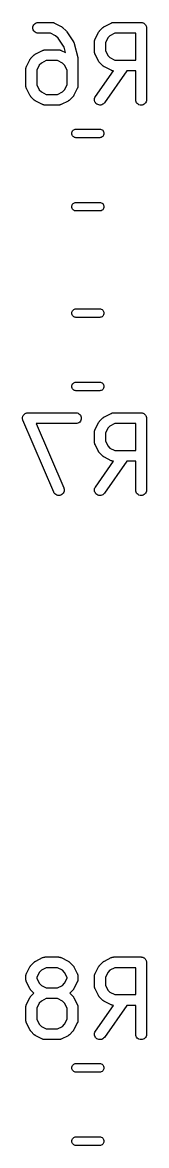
# Model space of a CAD drawing. Extents: x 108.5 to 143.7, y -108.5 to -91.4.
# Drawn here: x 119.09 to 120.81, y -107.07 to -91.45 of the extents above; entities that cross this region are included whole.
import ezdxf

# ---------------------------------------------------------------- set-up
doc = ezdxf.new("R2010")
doc.units = 0
doc.header["$MEASUREMENT"] = 0
doc.layers.add('BLACK', color=7, linetype='CONTINUOUS')

msp = doc.modelspace()

# ---------------------------------------------------------------- linework, layer by layer
at = {"layer": 'BLACK', "linetype": 'CONTINUOUS'}
for p, q in [((119.235, -91.5219), (119.236, -91.5073)), ((119.236, -91.5364), (119.235, -91.5219)), ((119.236, -91.5073), (119.24, -91.4933)), ((119.24, -91.5505), (119.236, -91.5364)), ((119.24, -91.4933), (119.247, -91.4804)), ((119.247, -91.4804), (119.257, -91.4692)), ((119.257, -91.4692), (119.268, -91.4599)), ((119.268, -91.4599), (119.281, -91.453)), ((119.281, -91.453), (119.295, -91.4488)), ((119.295, -91.4488), (119.31, -91.4474)), ((119.31, -91.4474), (119.5, -91.4474)), ((119.5, -91.4474), (119.501, -91.4474)), ((119.501, -91.4474), (119.503, -91.4476)), ((119.503, -91.4476), (119.505, -91.4476)), ((119.505, -91.4476), (119.511, -91.4484)), ((119.511, -91.4484), (119.516, -91.449)), ((119.516, -91.449), (119.518, -91.4497)), ((119.518, -91.4497), (119.52, -91.4501)), ((119.52, -91.4501), (119.525, -91.4519)), ((119.525, -91.4519), (119.53, -91.4534)), ((119.53, -91.4534), (119.531, -91.4545)), ((119.531, -91.4545), (119.534, -91.4553)), ((119.534, -91.4553), (119.629, -91.5029)), ((119.629, -91.5029), (119.63, -91.5034)), ((119.63, -91.5034), (119.633, -91.5057)), ((119.633, -91.5057), (119.637, -91.5077)), ((119.637, -91.5077), (119.639, -91.5097)), ((119.639, -91.5097), (119.642, -91.5114)), ((119.642, -91.5114), (119.645, -91.5143)), ((119.645, -91.5143), (119.648, -91.517)), ((119.648, -91.517), (119.696, -91.5646)), ((120.161, -91.5646), (120.209, -91.517)), ((120.209, -91.517), (120.21, -91.5162)), ((120.21, -91.5162), (120.213, -91.5136)), ((120.213, -91.5136), (120.216, -91.5107)), ((120.216, -91.5107), (120.219, -91.509)), ((120.219, -91.509), (120.221, -91.5071)), ((120.221, -91.5071), (120.225, -91.5052)), ((120.225, -91.5052), (120.228, -91.5029)), ((120.228, -91.5029), (120.324, -91.4553)), ((120.324, -91.4553), (120.325, -91.4548)), ((120.325, -91.4548), (120.327, -91.4541)), ((120.327, -91.4541), (120.329, -91.453)), ((120.329, -91.453), (120.333, -91.4516)), ((120.333, -91.4516), (120.338, -91.4498)), ((120.338, -91.4498), (120.34, -91.4494)), ((120.34, -91.4494), (120.343, -91.4488)), ((120.343, -91.4488), (120.348, -91.4483)), ((120.348, -91.4483), (120.353, -91.4475)), ((120.353, -91.4475), (120.355, -91.4476)), ((120.355, -91.4476), (120.357, -91.4474)), ((120.357, -91.4474), (120.738, -91.4474)), ((120.738, -91.4474), (120.739, -91.4474)), ((120.739, -91.4474), (120.739, -91.4474)), ((120.739, -91.4474), (120.739, -91.4474)), ((120.739, -91.4474), (120.739, -91.4474)), ((120.739, -91.4474), (120.746, -91.4482)), ((120.746, -91.4482), (120.753, -91.4489)), ((120.753, -91.4489), (120.753, -91.449)), ((120.753, -91.449), (120.754, -91.449)), ((120.754, -91.449), (120.76, -91.4511)), ((120.76, -91.4511), (120.767, -91.4532)), ((120.767, -91.4532), (120.767, -91.4534)), ((120.767, -91.4534), (120.768, -91.4534)), ((120.768, -91.4534), (120.774, -91.4569)), ((120.774, -91.4569), (120.78, -91.4602)), ((120.78, -91.4602), (120.78, -91.4604)), ((120.78, -91.4604), (120.78, -91.4605)), ((120.78, -91.4605), (120.786, -91.465)), ((120.786, -91.465), (120.791, -91.4695)), ((120.791, -91.4695), (120.791, -91.4697)), ((120.791, -91.4697), (120.792, -91.4699)), ((120.792, -91.4699), (120.796, -91.4754)), ((120.796, -91.4754), (120.801, -91.4809)), ((120.801, -91.4809), (120.801, -91.4811)), ((120.801, -91.4811), (120.801, -91.4813)), ((120.801, -91.4813), (120.804, -91.4876)), ((120.804, -91.4876), (120.807, -91.4938)), ((120.807, -91.4938), (120.808, -91.4941)), ((120.808, -91.4941), (120.808, -91.4943)), ((120.808, -91.4943), (120.81, -91.5011)), ((120.81, -91.5011), (120.812, -91.5078)), ((120.812, -91.5078), (120.812, -91.5081)), ((120.812, -91.5081), (120.812, -91.5083)), ((120.812, -91.5083), (120.812, -91.5153)), ((120.812, -91.5153), (120.813, -91.5224)), ((120.813, -91.5224), (120.813, -92.5224)), ((119.247, -91.5634), (119.24, -91.5505)), ((119.256, -91.5749), (119.247, -91.5634)), ((119.267, -91.5843), (119.256, -91.5749)), ((119.28, -91.5913), (119.267, -91.5843)), ((119.294, -91.5957), (119.28, -91.5913)), ((119.308, -91.5974), (119.294, -91.5957)), ((119.31, -91.5974), (119.308, -91.5974)), ((119.482, -91.5974), (119.31, -91.5974)), ((119.551, -91.6316), (119.482, -91.5974)), ((119.585, -91.6654), (119.551, -91.6316)), ((119.668, -91.7913), (119.585, -91.6654)), ((119.696, -91.5646), (119.696, -91.5647)), ((119.696, -91.5647), (119.696, -91.5647)), ((119.696, -91.5647), (119.696, -91.5647)), ((119.696, -91.5647), (119.697, -91.5653)), ((119.697, -91.5653), (119.701, -91.5707)), ((119.701, -91.5707), (119.705, -91.576)), ((119.705, -91.576), (119.8, -91.7189)), ((120.092, -91.7074), (120.093, -91.7024)), ((120.093, -91.6973), (120.094, -91.6952)), ((120.093, -91.7024), (120.093, -91.6973)), ((120.094, -91.693), (120.096, -91.6882)), ((120.094, -91.6952), (120.094, -91.693)), ((120.096, -91.6882), (120.098, -91.6833)), ((120.098, -91.6833), (120.099, -91.6814)), ((120.099, -91.6814), (120.1, -91.6793)), ((120.1, -91.6793), (120.147, -91.5841)), ((120.147, -91.5841), (120.148, -91.5831)), ((120.148, -91.5831), (120.15, -91.5796)), ((120.15, -91.5796), (120.152, -91.5759)), ((120.152, -91.5759), (120.154, -91.5735)), ((120.154, -91.5735), (120.156, -91.5709)), ((120.156, -91.5709), (120.159, -91.5678)), ((120.159, -91.5678), (120.161, -91.5646)), ((120.276, -91.662), (120.242, -91.7306)), ((120.306, -91.6316), (120.276, -91.662)), ((120.375, -91.5974), (120.306, -91.6316)), ((120.663, -91.5974), (120.375, -91.5974)), ((120.663, -91.9712), (120.663, -91.5974)), ((119.276, -91.8839), (119.371, -91.8363)), ((119.371, -91.8363), (119.372, -91.8358)), ((119.372, -91.8358), (119.374, -91.835)), ((119.374, -91.835), (119.376, -91.834)), ((119.376, -91.834), (119.381, -91.8325)), ((119.381, -91.8325), (119.386, -91.8307)), ((119.386, -91.8307), (119.388, -91.8304)), ((119.388, -91.8304), (119.39, -91.8298)), ((119.39, -91.8298), (119.395, -91.8293)), ((119.395, -91.8293), (119.4, -91.8285)), ((119.4, -91.8285), (119.403, -91.8285)), ((119.403, -91.8285), (119.405, -91.8283)), ((119.405, -91.8283), (119.595, -91.8283)), ((119.595, -91.8283), (119.596, -91.8283)), ((119.596, -91.8283), (119.598, -91.8286)), ((119.598, -91.8286), (119.601, -91.8285)), ((119.601, -91.8285), (119.606, -91.8294)), ((119.606, -91.8294), (119.611, -91.83)), ((119.611, -91.83), (119.613, -91.8306)), ((119.613, -91.8306), (119.615, -91.831)), ((119.615, -91.831), (119.62, -91.8328)), ((119.62, -91.8328), (119.625, -91.8344)), ((119.625, -91.8344), (119.627, -91.8355)), ((119.627, -91.8355), (119.629, -91.8363)), ((119.629, -91.8363), (119.687, -91.8654)), ((119.687, -91.8654), (119.668, -91.7913)), ((119.8, -91.7189), (119.801, -91.7197)), ((119.801, -91.7197), (119.803, -91.7242)), ((119.803, -91.7242), (119.806, -91.7285)), ((119.806, -91.7285), (119.807, -91.7307)), ((119.807, -91.7307), (119.808, -91.7328)), ((119.808, -91.7328), (119.809, -91.7376)), ((119.809, -91.7376), (119.811, -91.7423)), ((119.811, -91.7423), (119.858, -91.9328)), ((120.092, -91.7096), (120.092, -91.7074)), ((120.092, -91.7118), (120.092, -91.7096)), ((120.092, -91.7129), (120.092, -91.7118)), ((120.092, -91.8557), (120.092, -91.7129)), ((120.092, -91.8579), (120.092, -91.8557)), ((120.092, -91.8601), (120.092, -91.8579)), ((120.093, -91.8652), (120.092, -91.8601)), ((120.242, -91.7306), (120.242, -91.838)), ((120.242, -91.838), (120.276, -91.9065)), ((119.147, -92.0603), (119.195, -91.965)), ((119.195, -91.9641), (119.198, -91.9606)), ((119.195, -91.965), (119.195, -91.9641)), ((119.198, -91.9606), (119.2, -91.9568)), ((119.2, -91.9568), (119.202, -91.9544)), ((119.202, -91.9544), (119.203, -91.9518)), ((119.203, -91.9518), (119.206, -91.9488)), ((119.206, -91.9488), (119.209, -91.9455)), ((119.209, -91.9455), (119.256, -91.8979)), ((119.256, -91.8979), (119.257, -91.8972)), ((119.257, -91.8972), (119.261, -91.8946)), ((119.261, -91.8946), (119.264, -91.8917)), ((119.264, -91.8917), (119.266, -91.89)), ((119.266, -91.89), (119.269, -91.8881)), ((119.269, -91.8881), (119.272, -91.8861)), ((119.272, -91.8861), (119.276, -91.8839)), ((119.354, -92.0126), (119.324, -92.043)), ((119.422, -91.9783), (119.354, -92.0126)), ((119.578, -91.9783), (119.422, -91.9783)), ((119.646, -92.0126), (119.578, -91.9783)), ((119.676, -92.043), (119.646, -92.0126)), ((119.858, -91.9328), (119.859, -91.9338)), ((119.859, -91.9338), (119.859, -91.9351)), ((119.859, -91.9351), (119.859, -91.9364)), ((119.859, -91.9364), (119.86, -91.9424)), ((119.86, -91.9424), (119.861, -91.9483)), ((119.861, -91.9483), (119.861, -91.9496)), ((119.861, -91.9496), (119.861, -91.951)), ((119.861, -91.951), (119.861, -92.3319)), ((120.093, -91.8703), (120.093, -91.8652)), ((120.094, -91.8724), (120.093, -91.8703)), ((120.094, -91.8746), (120.094, -91.8724)), ((120.096, -91.8794), (120.094, -91.8746)), ((120.097, -91.8843), (120.096, -91.8794)), ((120.098, -91.8862), (120.097, -91.8843)), ((120.099, -91.8883), (120.098, -91.8862)), ((120.1, -91.8893), (120.099, -91.8883)), ((120.147, -91.9845), (120.1, -91.8893)), ((120.149, -91.9881), (120.147, -91.9845)), ((120.151, -91.9918), (120.149, -91.9881)), ((120.153, -91.9942), (120.151, -91.9918)), ((120.155, -91.9969), (120.153, -91.9942)), ((120.158, -91.9999), (120.155, -91.9969)), ((120.161, -92.0032), (120.158, -91.9999)), ((120.161, -92.004), (120.161, -92.0032)), ((120.209, -92.0516), (120.161, -92.004)), ((120.276, -91.9065), (120.306, -91.9369)), ((120.306, -91.9369), (120.375, -91.9712)), ((120.375, -91.9712), (120.663, -91.9712)), ((119.139, -92.0884), (119.14, -92.0833)), ((119.14, -92.0906), (119.139, -92.0884)), ((119.139, -92.0928), (119.14, -92.0906)), ((119.139, -92.0938), (119.139, -92.0928)), ((119.139, -92.3319), (119.139, -92.0938)), ((119.14, -92.0833), (119.141, -92.0782)), ((119.141, -92.0782), (119.142, -92.0761)), ((119.142, -92.0739), (119.144, -92.0691)), ((119.142, -92.0761), (119.142, -92.0739)), ((119.144, -92.0691), (119.145, -92.0643)), ((119.145, -92.0643), (119.146, -92.0623)), ((119.146, -92.0623), (119.147, -92.0603)), ((119.324, -92.043), (119.289, -92.1115)), ((119.289, -92.1115), (119.289, -92.3142)), ((119.711, -92.1115), (119.676, -92.043)), ((119.711, -92.3142), (119.711, -92.1115)), ((120.105, -92.4794), (120.356, -92.1212)), ((120.212, -92.0543), (120.209, -92.0516)), ((120.215, -92.0572), (120.212, -92.0543)), ((120.218, -92.0589), (120.215, -92.0572)), ((120.22, -92.0609), (120.218, -92.0589)), ((120.224, -92.0629), (120.22, -92.0609)), ((120.227, -92.0652), (120.224, -92.0629)), ((120.228, -92.0657), (120.227, -92.0652)), ((120.324, -92.1133), (120.228, -92.0657)), ((120.539, -92.1212), (120.228, -92.5654)), ((120.326, -92.1141), (120.324, -92.1133)), ((120.328, -92.1151), (120.326, -92.1141)), ((120.332, -92.1167), (120.328, -92.1151)), ((120.337, -92.1185), (120.332, -92.1167)), ((120.339, -92.1189), (120.337, -92.1185)), ((120.342, -92.1196), (120.339, -92.1189)), ((120.347, -92.1201), (120.342, -92.1196)), ((120.352, -92.121), (120.347, -92.1201)), ((120.354, -92.1209), (120.352, -92.121)), ((120.356, -92.1212), (120.354, -92.1209)), ((120.663, -92.1212), (120.539, -92.1212)), ((120.663, -92.5224), (120.663, -92.1212)), ((119.289, -92.3142), (119.324, -92.3827)), ((119.676, -92.3827), (119.711, -92.3142)), ((119.139, -92.3341), (119.139, -92.3319)), ((119.139, -92.3363), (119.139, -92.3341)), ((119.14, -92.3414), (119.139, -92.3363)), ((119.141, -92.3465), (119.14, -92.3414)), ((119.141, -92.3486), (119.141, -92.3465)), ((119.142, -92.3508), (119.141, -92.3486)), ((119.143, -92.3556), (119.142, -92.3508)), ((119.145, -92.3605), (119.143, -92.3556)), ((119.146, -92.3624), (119.145, -92.3605)), ((119.147, -92.3645), (119.146, -92.3624)), ((119.147, -92.3654), (119.147, -92.3645)), ((119.195, -92.4607), (119.147, -92.3654)), ((119.197, -92.4643), (119.195, -92.4607)), ((119.199, -92.468), (119.197, -92.4643)), ((119.201, -92.4704), (119.199, -92.468)), ((119.203, -92.4731), (119.201, -92.4704)), ((119.206, -92.4761), (119.203, -92.4731)), ((119.208, -92.4794), (119.206, -92.4761)), ((119.209, -92.4802), (119.208, -92.4794)), ((119.256, -92.5278), (119.209, -92.4802)), ((119.324, -92.3827), (119.354, -92.4131)), ((119.354, -92.4131), (119.422, -92.4474)), ((119.422, -92.4474), (119.578, -92.4474)), ((119.578, -92.4474), (119.646, -92.4131)), ((119.646, -92.4131), (119.676, -92.3827)), ((119.791, -92.4802), (119.744, -92.5278)), ((119.794, -92.4769), (119.791, -92.4802)), ((119.797, -92.4739), (119.794, -92.4769)), ((119.798, -92.4713), (119.797, -92.4739)), ((119.8, -92.4689), (119.798, -92.4713)), ((119.802, -92.4652), (119.8, -92.4689)), ((119.805, -92.4616), (119.802, -92.4652)), ((119.853, -92.3654), (119.805, -92.4607)), ((119.805, -92.4607), (119.805, -92.4616)), ((119.854, -92.3634), (119.853, -92.3654)), ((119.855, -92.3614), (119.854, -92.3634)), ((119.856, -92.3566), (119.855, -92.3614)), ((119.858, -92.3518), (119.856, -92.3566)), ((119.859, -92.3475), (119.858, -92.3496)), ((119.858, -92.3496), (119.858, -92.3518)), ((119.86, -92.3424), (119.859, -92.3475)), ((119.861, -92.333), (119.86, -92.3351)), ((119.86, -92.3351), (119.861, -92.3374)), ((119.861, -92.3374), (119.86, -92.3424)), ((119.861, -92.3319), (119.861, -92.333)), ((120.098, -92.4921), (120.105, -92.4794)), ((119.26, -92.5305), (119.256, -92.5278)), ((119.263, -92.5334), (119.26, -92.5305)), ((119.265, -92.5351), (119.263, -92.5334)), ((119.268, -92.5371), (119.265, -92.5351)), ((119.272, -92.5391), (119.268, -92.5371)), ((119.275, -92.5414), (119.272, -92.5391)), ((119.276, -92.5418), (119.275, -92.5414)), ((119.371, -92.5895), (119.276, -92.5418)), ((119.373, -92.5903), (119.371, -92.5895)), ((119.375, -92.5913), (119.373, -92.5903)), ((119.38, -92.5929), (119.375, -92.5913)), ((119.385, -92.5947), (119.38, -92.5929)), ((119.387, -92.5951), (119.385, -92.5947)), ((119.389, -92.5957), (119.387, -92.5951)), ((119.394, -92.5963), (119.389, -92.5957)), ((119.399, -92.5972), (119.394, -92.5963)), ((119.402, -92.5971), (119.399, -92.5972)), ((119.404, -92.5974), (119.402, -92.5971)), ((119.405, -92.5974), (119.404, -92.5974)), ((119.595, -92.5974), (119.405, -92.5974)), ((119.597, -92.5972), (119.595, -92.5974)), ((119.6, -92.5973), (119.597, -92.5972)), ((119.605, -92.5965), (119.6, -92.5973)), ((119.61, -92.596), (119.605, -92.5965)), ((119.612, -92.5953), (119.61, -92.596)), ((119.614, -92.595), (119.612, -92.5953)), ((119.619, -92.5932), (119.614, -92.595)), ((119.624, -92.5917), (119.619, -92.5932)), ((119.626, -92.5907), (119.624, -92.5917)), ((119.628, -92.5899), (119.626, -92.5907)), ((119.629, -92.5895), (119.628, -92.5899)), ((119.724, -92.5418), (119.629, -92.5895)), ((119.728, -92.5396), (119.724, -92.5418)), ((119.731, -92.5377), (119.728, -92.5396)), ((119.734, -92.5357), (119.731, -92.5377)), ((119.736, -92.5341), (119.734, -92.5357)), ((119.739, -92.5312), (119.736, -92.5341)), ((119.743, -92.5285), (119.739, -92.5312)), ((119.744, -92.5278), (119.743, -92.5285)), ((120.092, -92.5206), (120.093, -92.506)), ((120.093, -92.5352), (120.092, -92.5206)), ((120.093, -92.506), (120.098, -92.4921)), ((120.097, -92.5493), (120.093, -92.5352)), ((120.103, -92.5624), (120.097, -92.5493)), ((120.112, -92.5739), (120.103, -92.5624)), ((120.123, -92.5835), (120.112, -92.5739)), ((120.136, -92.5908), (120.123, -92.5835)), ((120.15, -92.5955), (120.136, -92.5908)), ((120.164, -92.5973), (120.15, -92.5955)), ((120.179, -92.5964), (120.164, -92.5973)), ((120.193, -92.5926), (120.179, -92.5964)), ((120.206, -92.5861), (120.193, -92.5926)), ((120.218, -92.5772), (120.206, -92.5861)), ((120.228, -92.5662), (120.218, -92.5772)), ((120.228, -92.5654), (120.228, -92.5662)), ((120.665, -92.5369), (120.663, -92.5224)), ((120.669, -92.551), (120.665, -92.5369)), ((120.676, -92.5639), (120.669, -92.551)), ((120.685, -92.5752), (120.676, -92.5639)), ((120.696, -92.5846), (120.685, -92.5752)), ((120.709, -92.5915), (120.696, -92.5846)), ((120.723, -92.5958), (120.709, -92.5915)), ((120.738, -92.5974), (120.723, -92.5958)), ((120.752, -92.5961), (120.738, -92.5974)), ((120.766, -92.5919), (120.752, -92.5961)), ((120.779, -92.5851), (120.766, -92.5919)), ((120.791, -92.576), (120.779, -92.5851)), ((120.8, -92.5648), (120.791, -92.576)), ((120.807, -92.5519), (120.8, -92.5648)), ((120.811, -92.538), (120.807, -92.5519)), ((120.813, -92.5234), (120.811, -92.538)), ((120.813, -92.5224), (120.813, -92.5234)), ((119.787, -92.9565), (119.795, -92.9474)), ((119.795, -92.9474), (119.804, -92.9399)), ((119.804, -92.9399), (119.814, -92.9343)), ((119.814, -92.9343), (119.825, -92.9309)), ((119.825, -92.9309), (119.834, -92.93)), ((119.834, -92.93), (120.166, -92.93)), ((120.166, -92.93), (120.175, -92.9309)), ((120.175, -92.9309), (120.186, -92.9343)), ((120.186, -92.9343), (120.196, -92.9399)), ((120.196, -92.9399), (120.205, -92.9474)), ((120.205, -92.9474), (120.213, -92.9565)), ((119.777, -92.99), (119.778, -92.9782)), ((119.778, -93.0018), (119.777, -92.99)), ((119.778, -92.9782), (119.782, -92.9669)), ((119.782, -93.0131), (119.778, -93.0018)), ((119.782, -92.9669), (119.787, -92.9565)), ((119.787, -93.0235), (119.782, -93.0131)), ((119.795, -93.0326), (119.787, -93.0235)), ((119.804, -93.0401), (119.795, -93.0326)), ((119.814, -93.0457), (119.804, -93.0401)), ((119.825, -93.0491), (119.814, -93.0457)), ((119.834, -93.05), (119.825, -93.0491)), ((120.166, -93.05), (119.834, -93.05)), ((120.175, -93.0491), (120.166, -93.05)), ((120.186, -93.0457), (120.175, -93.0491)), ((120.196, -93.0401), (120.186, -93.0457)), ((120.205, -93.0326), (120.196, -93.0401)), ((120.213, -93.0235), (120.205, -93.0326)), ((120.213, -92.9565), (120.218, -92.9669)), ((120.218, -93.0131), (120.213, -93.0235)), ((120.218, -92.9669), (120.222, -92.9782)), ((120.222, -93.0018), (120.218, -93.0131)), ((120.222, -92.9782), (120.223, -92.99)), ((120.223, -92.99), (120.222, -93.0018)), ((119.777, -94.01), (119.778, -93.9982)), ((119.778, -94.0218), (119.777, -94.01)), ((119.778, -93.9982), (119.782, -93.9869)), ((119.782, -94.0331), (119.778, -94.0218)), ((119.782, -93.9869), (119.787, -93.9765)), ((119.787, -94.0435), (119.782, -94.0331)), ((119.787, -93.9765), (119.795, -93.9674)), ((119.795, -94.0526), (119.787, -94.0435)), ((119.795, -93.9674), (119.804, -93.9599)), ((119.804, -93.9599), (119.814, -93.9543)), ((119.814, -93.9543), (119.825, -93.9509)), ((119.825, -93.9509), (119.834, -93.95)), ((119.834, -93.95), (120.166, -93.95)), ((120.166, -93.95), (120.175, -93.9509)), ((120.175, -93.9509), (120.186, -93.9543)), ((120.186, -93.9543), (120.196, -93.9599)), ((120.196, -93.9599), (120.205, -93.9674)), ((120.205, -93.9674), (120.213, -93.9765)), ((120.213, -94.0435), (120.205, -94.0526)), ((120.213, -93.9765), (120.218, -93.9869)), ((120.218, -94.0331), (120.213, -94.0435)), ((120.218, -93.9869), (120.222, -93.9982)), ((120.222, -94.0218), (120.218, -94.0331)), ((120.222, -93.9982), (120.223, -94.01)), ((120.223, -94.01), (120.222, -94.0218)), ((119.804, -94.0601), (119.795, -94.0526)), ((119.814, -94.0657), (119.804, -94.0601)), ((119.825, -94.0691), (119.814, -94.0657)), ((119.834, -94.07), (119.825, -94.0691)), ((120.166, -94.07), (119.834, -94.07)), ((120.175, -94.0691), (120.166, -94.07)), ((120.186, -94.0657), (120.175, -94.0691)), ((120.196, -94.0601), (120.186, -94.0657)), ((120.205, -94.0526), (120.196, -94.0601)), ((119.787, -95.4565), (119.795, -95.4474)), ((119.795, -95.4474), (119.804, -95.4399)), ((119.804, -95.4399), (119.814, -95.4343)), ((119.814, -95.4343), (119.825, -95.4309)), ((119.825, -95.4309), (119.834, -95.43)), ((119.834, -95.43), (120.166, -95.43)), ((120.166, -95.43), (120.175, -95.4309)), ((120.175, -95.4309), (120.186, -95.4343)), ((120.186, -95.4343), (120.196, -95.4399)), ((120.196, -95.4399), (120.205, -95.4474)), ((120.205, -95.4474), (120.213, -95.4565)), ((119.777, -95.49), (119.778, -95.4782)), ((119.778, -95.5018), (119.777, -95.49)), ((119.778, -95.4782), (119.782, -95.4669)), ((119.782, -95.5131), (119.778, -95.5018)), ((119.782, -95.4669), (119.787, -95.4565)), ((119.787, -95.5235), (119.782, -95.5131)), ((119.795, -95.5326), (119.787, -95.5235)), ((119.804, -95.5401), (119.795, -95.5326)), ((119.814, -95.5457), (119.804, -95.5401)), ((119.825, -95.5491), (119.814, -95.5457)), ((119.834, -95.55), (119.825, -95.5491)), ((120.166, -95.55), (119.834, -95.55)), ((120.175, -95.5491), (120.166, -95.55)), ((120.186, -95.5457), (120.175, -95.5491)), ((120.196, -95.5401), (120.186, -95.5457)), ((120.205, -95.5326), (120.196, -95.5401)), ((120.213, -95.5235), (120.205, -95.5326)), ((120.213, -95.4565), (120.218, -95.4669)), ((120.218, -95.5131), (120.213, -95.5235)), ((120.218, -95.4669), (120.222, -95.4782)), ((120.222, -95.5018), (120.218, -95.5131)), ((120.222, -95.4782), (120.223, -95.49)), ((120.223, -95.49), (120.222, -95.5018)), ((119.777, -96.51), (119.778, -96.4982)), ((119.778, -96.5218), (119.777, -96.51)), ((119.778, -96.4982), (119.782, -96.4869)), ((119.782, -96.5331), (119.778, -96.5218)), ((119.782, -96.4869), (119.787, -96.4765)), ((119.787, -96.5435), (119.782, -96.5331)), ((119.787, -96.4765), (119.795, -96.4674)), ((119.795, -96.5526), (119.787, -96.5435)), ((119.795, -96.4674), (119.804, -96.4599)), ((119.804, -96.4599), (119.814, -96.4543)), ((119.814, -96.4543), (119.825, -96.4509)), ((119.825, -96.4509), (119.834, -96.45)), ((119.834, -96.45), (120.166, -96.45)), ((120.166, -96.45), (120.175, -96.4509)), ((120.175, -96.4509), (120.186, -96.4543)), ((120.186, -96.4543), (120.196, -96.4599)), ((120.196, -96.4599), (120.205, -96.4674)), ((120.205, -96.4674), (120.213, -96.4765)), ((120.213, -96.5435), (120.205, -96.5526)), ((120.213, -96.4765), (120.218, -96.4869)), ((120.218, -96.5331), (120.213, -96.5435)), ((120.218, -96.4869), (120.222, -96.4982)), ((120.222, -96.5218), (120.218, -96.5331)), ((120.222, -96.4982), (120.223, -96.51)), ((120.223, -96.51), (120.222, -96.5218)), ((119.804, -96.5601), (119.795, -96.5526)), ((119.814, -96.5657), (119.804, -96.5601)), ((119.825, -96.5691), (119.814, -96.5657)), ((119.834, -96.57), (119.825, -96.5691)), ((120.166, -96.57), (119.834, -96.57)), ((120.175, -96.5691), (120.166, -96.57)), ((120.186, -96.5657), (120.175, -96.5691)), ((120.196, -96.5601), (120.186, -96.5657)), ((120.205, -96.5526), (120.196, -96.5601)), ((119.092, -96.9449), (119.093, -96.9378)), ((119.092, -96.9519), (119.092, -96.9449)), ((119.092, -96.9521), (119.092, -96.9519)), ((119.092, -96.9524), (119.092, -96.9521)), ((119.092, -96.9594), (119.092, -96.9524)), ((119.093, -96.9664), (119.092, -96.9594)), ((119.093, -96.9373), (119.095, -96.9306)), ((119.093, -96.9376), (119.093, -96.9373)), ((119.093, -96.9378), (119.093, -96.9376)), ((119.093, -96.9667), (119.093, -96.9664)), ((119.093, -96.9669), (119.093, -96.9667)), ((119.095, -96.9737), (119.093, -96.9669)), ((119.095, -96.9306), (119.097, -96.9238)), ((119.097, -96.9805), (119.095, -96.9737)), ((119.097, -96.9236), (119.098, -96.9233)), ((119.097, -96.9238), (119.097, -96.9236)), ((119.097, -96.9807), (119.097, -96.9805)), ((119.097, -96.981), (119.097, -96.9807)), ((119.098, -96.9819), (119.097, -96.981)), ((119.098, -96.9233), (119.101, -96.917)), ((119.526, -97.9819), (119.098, -96.9819)), ((119.101, -96.917), (119.104, -96.9109)), ((119.104, -96.9104), (119.109, -96.905)), ((119.104, -96.9107), (119.104, -96.9104)), ((119.104, -96.9109), (119.104, -96.9107)), ((119.109, -96.905), (119.113, -96.8995)), ((119.113, -96.8995), (119.114, -96.8994)), ((119.114, -96.8992), (119.119, -96.8947)), ((119.114, -96.8994), (119.114, -96.8992)), ((119.119, -96.8947), (119.125, -96.8902)), ((119.125, -96.8899), (119.131, -96.8866)), ((119.125, -96.8901), (119.125, -96.8899)), ((119.125, -96.8902), (119.125, -96.8901)), ((119.131, -96.8866), (119.138, -96.8832)), ((119.138, -96.883), (119.145, -96.881)), ((119.138, -96.8832), (119.138, -96.883)), ((119.138, -96.8832), (119.138, -96.8832)), ((119.145, -96.881), (119.152, -96.8789)), ((119.152, -96.8788), (119.159, -96.8781)), ((119.152, -96.8789), (119.152, -96.8788)), ((119.152, -96.8789), (119.152, -96.8789)), ((119.159, -96.8781), (119.166, -96.8774)), ((119.166, -96.8774), (119.166, -96.8774)), ((119.166, -96.8774), (119.167, -96.8774)), ((119.167, -96.8774), (119.833, -96.8774)), ((119.833, -96.8774), (119.834, -96.8774)), ((119.834, -96.8774), (119.849, -96.879)), ((119.849, -96.879), (119.863, -96.8834)), ((119.875, -97.0148), (119.862, -97.0217)), ((119.863, -96.8834), (119.876, -96.8905)), ((119.886, -97.0056), (119.875, -97.0148)), ((119.876, -96.8905), (119.887, -96.8999)), ((119.896, -96.9943), (119.886, -97.0056)), ((119.887, -96.8999), (119.896, -96.9113)), ((119.896, -96.9113), (119.903, -96.9243)), ((119.902, -96.9814), (119.896, -96.9943)), ((119.907, -96.9675), (119.902, -96.9814)), ((119.903, -96.9243), (119.907, -96.9383)), ((119.907, -96.9383), (119.908, -96.9529)), ((119.908, -96.9529), (119.907, -96.9675)), ((120.1, -97.1093), (120.147, -97.0141)), ((120.147, -97.0141), (120.148, -97.0131)), ((120.148, -97.0131), (120.15, -97.0096)), ((120.15, -97.0096), (120.152, -97.0059)), ((120.152, -97.0059), (120.154, -97.0035)), ((120.154, -97.0035), (120.156, -97.0009)), ((120.156, -97.0009), (120.159, -96.9978)), ((120.159, -96.9978), (120.161, -96.9946)), ((120.161, -96.9946), (120.209, -96.947)), ((120.209, -96.947), (120.21, -96.9462)), ((120.21, -96.9462), (120.213, -96.9436)), ((120.213, -96.9436), (120.216, -96.9407)), ((120.216, -96.9407), (120.219, -96.939)), ((120.219, -96.939), (120.221, -96.9371)), ((120.221, -96.9371), (120.225, -96.9352)), ((120.225, -96.9352), (120.228, -96.9329)), ((120.228, -96.9329), (120.324, -96.8853)), ((120.324, -96.8853), (120.325, -96.8848)), ((120.325, -96.8848), (120.327, -96.8841)), ((120.327, -96.8841), (120.329, -96.883)), ((120.329, -96.883), (120.333, -96.8816)), ((120.333, -96.8816), (120.338, -96.8798)), ((120.338, -96.8798), (120.34, -96.8794)), ((120.34, -96.8794), (120.343, -96.8788)), ((120.343, -96.8788), (120.348, -96.8783)), ((120.348, -96.8783), (120.353, -96.8775)), ((120.353, -96.8775), (120.355, -96.8776)), ((120.355, -96.8776), (120.357, -96.8774)), ((120.357, -96.8774), (120.738, -96.8774)), ((120.738, -96.8774), (120.739, -96.8774)), ((120.739, -96.8774), (120.739, -96.8774)), ((120.739, -96.8774), (120.739, -96.8774)), ((120.739, -96.8774), (120.739, -96.8774)), ((120.739, -96.8774), (120.746, -96.8782)), ((120.746, -96.8782), (120.753, -96.8789)), ((120.753, -96.8789), (120.753, -96.879)), ((120.753, -96.879), (120.754, -96.879)), ((120.754, -96.879), (120.76, -96.8811)), ((120.76, -96.8811), (120.767, -96.8832)), ((120.767, -96.8832), (120.767, -96.8834)), ((120.767, -96.8834), (120.768, -96.8834)), ((120.768, -96.8834), (120.774, -96.8869)), ((120.774, -96.8869), (120.78, -96.8902)), ((120.78, -96.8902), (120.78, -96.8904)), ((120.78, -96.8904), (120.78, -96.8905)), ((120.78, -96.8905), (120.786, -96.895)), ((120.786, -96.895), (120.791, -96.8995)), ((120.791, -96.8995), (120.791, -96.8997)), ((120.791, -96.8997), (120.792, -96.8999)), ((120.792, -96.8999), (120.796, -96.9054)), ((120.796, -96.9054), (120.801, -96.9109)), ((120.801, -96.9109), (120.801, -96.9111)), ((120.801, -96.9111), (120.801, -96.9113)), ((120.801, -96.9113), (120.804, -96.9176)), ((120.804, -96.9176), (120.807, -96.9238)), ((120.807, -96.9238), (120.808, -96.9241)), ((120.808, -96.9241), (120.808, -96.9243)), ((120.808, -96.9243), (120.81, -96.9311)), ((120.81, -96.9311), (120.812, -96.9378)), ((120.812, -96.9378), (120.812, -96.9381)), ((120.812, -96.9381), (120.812, -96.9383)), ((120.812, -96.9383), (120.812, -96.9453)), ((120.812, -96.9453), (120.813, -96.9524)), ((120.813, -96.9524), (120.813, -97.9524)), ((119.833, -97.0274), (119.28, -97.0274)), ((119.28, -97.0274), (119.664, -97.9228)), ((119.848, -97.026), (119.833, -97.0274)), ((119.862, -97.0217), (119.848, -97.026)), ((120.092, -97.1374), (120.093, -97.1324)), ((120.092, -97.1396), (120.092, -97.1374)), ((120.092, -97.1418), (120.092, -97.1396)), ((120.092, -97.1429), (120.092, -97.1418)), ((120.092, -97.2857), (120.092, -97.1429)), ((120.093, -97.1273), (120.094, -97.1252)), ((120.093, -97.1324), (120.093, -97.1273)), ((120.094, -97.123), (120.096, -97.1182)), ((120.094, -97.1252), (120.094, -97.123)), ((120.096, -97.1182), (120.098, -97.1133)), ((120.098, -97.1133), (120.099, -97.1114)), ((120.099, -97.1114), (120.1, -97.1093)), ((120.276, -97.092), (120.242, -97.1606)), ((120.242, -97.1606), (120.242, -97.268)), ((120.306, -97.0616), (120.276, -97.092)), ((120.375, -97.0274), (120.306, -97.0616)), ((120.663, -97.0274), (120.375, -97.0274)), ((120.663, -97.4012), (120.663, -97.0274)), ((120.092, -97.2879), (120.092, -97.2857)), ((120.092, -97.2901), (120.092, -97.2879)), ((120.093, -97.2952), (120.092, -97.2901)), ((120.093, -97.3003), (120.093, -97.2952)), ((120.094, -97.3024), (120.093, -97.3003)), ((120.094, -97.3046), (120.094, -97.3024)), ((120.096, -97.3094), (120.094, -97.3046)), ((120.097, -97.3143), (120.096, -97.3094)), ((120.098, -97.3162), (120.097, -97.3143)), ((120.099, -97.3183), (120.098, -97.3162)), ((120.1, -97.3193), (120.099, -97.3183)), ((120.147, -97.4145), (120.1, -97.3193)), ((120.242, -97.268), (120.276, -97.3365)), ((120.149, -97.4181), (120.147, -97.4145)), ((120.151, -97.4218), (120.149, -97.4181)), ((120.153, -97.4242), (120.151, -97.4218)), ((120.155, -97.4269), (120.153, -97.4242)), ((120.158, -97.4299), (120.155, -97.4269)), ((120.161, -97.4332), (120.158, -97.4299)), ((120.161, -97.434), (120.161, -97.4332)), ((120.209, -97.4816), (120.161, -97.434)), ((120.212, -97.4843), (120.209, -97.4816)), ((120.215, -97.4872), (120.212, -97.4843)), ((120.276, -97.3365), (120.306, -97.3669)), ((120.306, -97.3669), (120.375, -97.4012)), ((120.375, -97.4012), (120.663, -97.4012)), ((120.105, -97.9094), (120.356, -97.5512)), ((120.218, -97.4889), (120.215, -97.4872)), ((120.22, -97.4909), (120.218, -97.4889)), ((120.224, -97.4929), (120.22, -97.4909)), ((120.227, -97.4952), (120.224, -97.4929)), ((120.228, -97.4957), (120.227, -97.4952)), ((120.324, -97.5433), (120.228, -97.4957)), ((120.539, -97.5512), (120.228, -97.9954)), ((120.326, -97.5441), (120.324, -97.5433)), ((120.328, -97.5451), (120.326, -97.5441)), ((120.332, -97.5467), (120.328, -97.5451)), ((120.337, -97.5485), (120.332, -97.5467)), ((120.339, -97.5489), (120.337, -97.5485)), ((120.342, -97.5496), (120.339, -97.5489)), ((120.347, -97.5501), (120.342, -97.5496)), ((120.352, -97.551), (120.347, -97.5501)), ((120.354, -97.5509), (120.352, -97.551)), ((120.356, -97.5512), (120.354, -97.5509)), ((120.663, -97.5512), (120.539, -97.5512)), ((120.663, -97.9524), (120.663, -97.5512)), ((119.664, -97.9228), (119.665, -97.9238)), ((119.665, -97.9238), (119.669, -97.9378)), ((119.669, -97.9378), (119.67, -97.9524)), ((119.67, -97.9524), (119.669, -97.9669)), ((120.092, -97.9506), (120.093, -97.936)), ((120.093, -97.9652), (120.092, -97.9506)), ((120.093, -97.936), (120.098, -97.9221)), ((120.098, -97.9221), (120.105, -97.9094)), ((120.665, -97.9669), (120.663, -97.9524)), ((120.813, -97.9534), (120.811, -97.968)), ((120.813, -97.9524), (120.813, -97.9534)), ((119.533, -97.9948), (119.526, -97.9819)), ((119.543, -98.006), (119.533, -97.9948)), ((119.554, -98.0151), (119.543, -98.006)), ((119.567, -98.0219), (119.554, -98.0151)), ((119.581, -98.0261), (119.567, -98.0219)), ((119.596, -98.0274), (119.581, -98.0261)), ((119.61, -98.0258), (119.596, -98.0274)), ((119.624, -98.0215), (119.61, -98.0258)), ((119.637, -98.0146), (119.624, -98.0215)), ((119.648, -98.0052), (119.637, -98.0146)), ((119.658, -97.9939), (119.648, -98.0052)), ((119.665, -97.981), (119.658, -97.9939)), ((119.669, -97.9669), (119.665, -97.981)), ((120.097, -97.9793), (120.093, -97.9652)), ((120.103, -97.9924), (120.097, -97.9793)), ((120.112, -98.0039), (120.103, -97.9924)), ((120.123, -98.0135), (120.112, -98.0039)), ((120.136, -98.0208), (120.123, -98.0135)), ((120.15, -98.0255), (120.136, -98.0208)), ((120.164, -98.0273), (120.15, -98.0255)), ((120.179, -98.0264), (120.164, -98.0273)), ((120.193, -98.0226), (120.179, -98.0264)), ((120.206, -98.0161), (120.193, -98.0226)), ((120.218, -98.0072), (120.206, -98.0161)), ((120.228, -97.9962), (120.218, -98.0072)), ((120.228, -97.9954), (120.228, -97.9962)), ((120.669, -97.981), (120.665, -97.9669)), ((120.676, -97.9939), (120.669, -97.981)), ((120.685, -98.0052), (120.676, -97.9939)), ((120.696, -98.0146), (120.685, -98.0052)), ((120.709, -98.0215), (120.696, -98.0146)), ((120.723, -98.0258), (120.709, -98.0215)), ((120.738, -98.0274), (120.723, -98.0258)), ((120.752, -98.0261), (120.738, -98.0274)), ((120.766, -98.0219), (120.752, -98.0261)), ((120.779, -98.0151), (120.766, -98.0219)), ((120.791, -98.006), (120.779, -98.0151)), ((120.8, -97.9948), (120.791, -98.006)), ((120.807, -97.9819), (120.8, -97.9948)), ((120.811, -97.968), (120.807, -97.9819)), ((119.257, -104.516), (119.261, -104.514)), ((119.261, -104.514), (119.264, -104.511)), ((119.264, -104.511), (119.266, -104.509)), ((119.266, -104.509), (119.269, -104.507)), ((119.269, -104.507), (119.272, -104.505)), ((119.272, -104.505), (119.276, -104.503)), ((119.276, -104.503), (119.371, -104.455)), ((119.371, -104.455), (119.372, -104.455)), ((119.372, -104.455), (119.374, -104.454)), ((119.374, -104.454), (119.376, -104.453)), ((119.376, -104.453), (119.381, -104.452)), ((119.381, -104.452), (119.386, -104.45)), ((119.386, -104.45), (119.388, -104.449)), ((119.388, -104.449), (119.39, -104.449)), ((119.39, -104.449), (119.395, -104.448)), ((119.395, -104.448), (119.4, -104.448)), ((119.4, -104.448), (119.403, -104.448)), ((119.403, -104.448), (119.405, -104.447)), ((119.405, -104.447), (119.595, -104.447)), ((119.595, -104.447), (119.596, -104.447)), ((119.596, -104.447), (119.598, -104.448)), ((119.598, -104.448), (119.601, -104.448)), ((119.601, -104.448), (119.606, -104.448)), ((119.606, -104.448), (119.611, -104.449)), ((119.611, -104.449), (119.613, -104.45)), ((119.613, -104.45), (119.615, -104.45)), ((119.615, -104.45), (119.62, -104.452)), ((119.62, -104.452), (119.625, -104.453)), ((119.625, -104.453), (119.627, -104.455)), ((119.627, -104.455), (119.629, -104.455)), ((119.629, -104.455), (119.724, -104.503)), ((119.724, -104.503), (119.725, -104.503)), ((119.725, -104.503), (119.728, -104.506)), ((119.728, -104.506), (119.732, -104.508)), ((119.732, -104.508), (119.735, -104.51)), ((119.735, -104.51), (119.737, -104.511)), ((119.737, -104.511), (119.74, -104.514)), ((119.74, -104.514), (119.744, -104.517)), ((120.21, -104.516), (120.213, -104.514)), ((120.213, -104.514), (120.216, -104.511)), ((120.216, -104.511), (120.219, -104.509)), ((120.219, -104.509), (120.221, -104.507)), ((120.221, -104.507), (120.225, -104.505)), ((120.225, -104.505), (120.228, -104.503)), ((120.228, -104.503), (120.324, -104.455)), ((120.324, -104.455), (120.325, -104.455)), ((120.325, -104.455), (120.327, -104.454)), ((120.327, -104.454), (120.329, -104.453)), ((120.329, -104.453), (120.333, -104.452)), ((120.333, -104.452), (120.338, -104.45)), ((120.338, -104.45), (120.34, -104.449)), ((120.34, -104.449), (120.343, -104.449)), ((120.343, -104.449), (120.348, -104.448)), ((120.348, -104.448), (120.353, -104.448)), ((120.353, -104.448), (120.355, -104.448)), ((120.355, -104.448), (120.357, -104.447)), ((120.357, -104.447), (120.738, -104.447)), ((120.738, -104.447), (120.739, -104.447)), ((120.739, -104.447), (120.739, -104.447)), ((120.739, -104.447), (120.739, -104.447)), ((120.739, -104.447), (120.739, -104.447)), ((120.739, -104.447), (120.746, -104.448)), ((120.746, -104.448), (120.753, -104.449)), ((120.753, -104.449), (120.753, -104.449)), ((120.753, -104.449), (120.754, -104.449)), ((120.754, -104.449), (120.76, -104.451)), ((120.76, -104.451), (120.767, -104.453)), ((120.767, -104.453), (120.767, -104.453)), ((120.767, -104.453), (120.768, -104.453)), ((120.768, -104.453), (120.774, -104.457)), ((120.774, -104.457), (120.78, -104.46)), ((120.78, -104.46), (120.78, -104.46)), ((120.78, -104.46), (120.78, -104.46)), ((120.78, -104.46), (120.786, -104.465)), ((120.786, -104.465), (120.791, -104.47)), ((120.791, -104.47), (120.791, -104.47)), ((120.791, -104.47), (120.792, -104.47)), ((120.792, -104.47), (120.796, -104.475)), ((120.796, -104.475), (120.801, -104.481)), ((120.801, -104.481), (120.801, -104.481)), ((120.801, -104.481), (120.801, -104.481)), ((120.801, -104.481), (120.804, -104.488)), ((120.804, -104.488), (120.807, -104.494)), ((120.807, -104.494), (120.808, -104.494)), ((120.808, -104.494), (120.808, -104.494)), ((120.808, -104.494), (120.81, -104.501)), ((120.81, -104.501), (120.812, -104.508)), ((120.812, -104.508), (120.812, -104.508)), ((120.812, -104.508), (120.812, -104.508)), ((120.812, -104.508), (120.812, -104.515)), ((120.812, -104.515), (120.813, -104.522)), ((119.147, -104.679), (119.195, -104.584)), ((119.195, -104.583), (119.198, -104.58)), ((119.195, -104.584), (119.195, -104.583)), ((119.198, -104.58), (119.2, -104.576)), ((119.2, -104.576), (119.202, -104.573)), ((119.202, -104.573), (119.203, -104.571)), ((119.203, -104.571), (119.206, -104.568)), ((119.206, -104.568), (119.209, -104.565)), ((119.209, -104.565), (119.256, -104.517)), ((119.256, -104.517), (119.257, -104.516)), ((119.324, -104.662), (119.289, -104.731)), ((119.354, -104.632), (119.324, -104.662)), ((119.422, -104.597), (119.354, -104.632)), ((119.578, -104.597), (119.422, -104.597)), ((119.646, -104.632), (119.578, -104.597)), ((119.676, -104.662), (119.646, -104.632)), ((119.711, -104.731), (119.676, -104.662)), ((119.744, -104.517), (119.791, -104.565)), ((119.791, -104.565), (119.792, -104.565)), ((119.792, -104.565), (119.794, -104.569)), ((119.794, -104.569), (119.797, -104.572)), ((119.797, -104.572), (119.799, -104.574)), ((119.799, -104.574), (119.801, -104.577)), ((119.801, -104.577), (119.803, -104.581)), ((119.803, -104.581), (119.805, -104.584)), ((119.805, -104.584), (119.853, -104.679)), ((120.1, -104.679), (120.147, -104.584)), ((120.147, -104.584), (120.148, -104.583)), ((120.148, -104.583), (120.15, -104.58)), ((120.15, -104.58), (120.152, -104.576)), ((120.152, -104.576), (120.154, -104.573)), ((120.154, -104.573), (120.156, -104.571)), ((120.156, -104.571), (120.159, -104.568)), ((120.159, -104.568), (120.161, -104.565)), ((120.161, -104.565), (120.209, -104.517)), ((120.209, -104.517), (120.21, -104.516)), ((120.276, -104.662), (120.242, -104.731)), ((120.306, -104.632), (120.276, -104.662)), ((120.375, -104.597), (120.306, -104.632)), ((120.663, -104.597), (120.375, -104.597)), ((120.663, -104.971), (120.663, -104.597)), ((120.813, -104.522), (120.813, -105.522)), ((119.139, -104.707), (119.14, -104.702)), ((119.14, -104.71), (119.139, -104.707)), ((119.139, -104.712), (119.14, -104.71)), ((119.139, -104.713), (119.139, -104.712)), ((119.139, -104.76), (119.139, -104.713)), ((119.139, -104.763), (119.139, -104.76)), ((119.139, -104.765), (119.139, -104.763)), ((119.14, -104.77), (119.139, -104.765)), ((119.14, -104.702), (119.141, -104.697)), ((119.141, -104.775), (119.14, -104.77)), ((119.141, -104.697), (119.142, -104.695)), ((119.141, -104.777), (119.141, -104.775)), ((119.142, -104.779), (119.141, -104.777)), ((119.142, -104.693), (119.144, -104.688)), ((119.142, -104.695), (119.142, -104.693)), ((119.143, -104.784), (119.142, -104.779)), ((119.145, -104.789), (119.143, -104.784)), ((119.144, -104.688), (119.145, -104.683)), ((119.145, -104.683), (119.146, -104.681)), ((119.146, -104.791), (119.145, -104.789)), ((119.146, -104.681), (119.147, -104.679)), ((119.147, -104.793), (119.146, -104.791)), ((119.147, -104.794), (119.147, -104.793)), ((119.195, -104.889), (119.147, -104.794)), ((119.289, -104.731), (119.289, -104.743)), ((119.289, -104.743), (119.324, -104.811)), ((119.324, -104.811), (119.354, -104.842)), ((119.646, -104.842), (119.676, -104.811)), ((119.676, -104.811), (119.711, -104.743)), ((119.711, -104.743), (119.711, -104.731)), ((119.853, -104.794), (119.805, -104.889)), ((119.853, -104.679), (119.853, -104.68)), ((119.853, -104.68), (119.854, -104.682)), ((119.854, -104.792), (119.853, -104.794)), ((119.854, -104.682), (119.855, -104.684)), ((119.855, -104.79), (119.854, -104.792)), ((119.855, -104.684), (119.857, -104.689)), ((119.856, -104.785), (119.855, -104.79)), ((119.858, -104.78), (119.856, -104.785)), ((119.857, -104.689), (119.858, -104.694)), ((119.858, -104.694), (119.859, -104.696)), ((119.859, -104.776), (119.858, -104.778)), ((119.858, -104.778), (119.858, -104.78)), ((119.859, -104.696), (119.859, -104.698)), ((119.859, -104.698), (119.86, -104.703)), ((119.86, -104.771), (119.859, -104.776)), ((119.86, -104.703), (119.861, -104.708)), ((119.861, -104.708), (119.86, -104.711)), ((119.86, -104.711), (119.861, -104.713)), ((119.861, -104.762), (119.86, -104.764)), ((119.86, -104.764), (119.861, -104.766)), ((119.861, -104.766), (119.86, -104.771)), ((119.861, -104.713), (119.861, -104.76)), ((119.861, -104.76), (119.861, -104.762)), ((120.092, -104.707), (120.093, -104.702)), ((120.092, -104.71), (120.092, -104.707)), ((120.092, -104.712), (120.092, -104.71)), ((120.092, -104.713), (120.092, -104.712)), ((120.092, -104.856), (120.092, -104.713)), ((120.093, -104.697), (120.094, -104.695)), ((120.093, -104.702), (120.093, -104.697)), ((120.094, -104.693), (120.096, -104.688)), ((120.094, -104.695), (120.094, -104.693)), ((120.096, -104.688), (120.098, -104.683)), ((120.098, -104.683), (120.099, -104.681)), ((120.099, -104.681), (120.1, -104.679)), ((120.242, -104.731), (120.242, -104.838)), ((119.197, -104.893), (119.195, -104.889)), ((119.199, -104.897), (119.197, -104.893)), ((119.201, -104.899), (119.199, -104.897)), ((119.203, -104.902), (119.201, -104.899)), ((119.206, -104.905), (119.203, -104.902)), ((119.208, -104.908), (119.206, -104.905)), ((119.209, -104.909), (119.208, -104.908)), ((119.251, -104.951), (119.209, -104.909)), ((119.209, -104.993), (119.251, -104.951)), ((119.354, -104.842), (119.422, -104.876)), ((119.422, -104.876), (119.578, -104.876)), ((119.578, -104.876), (119.646, -104.842)), ((119.791, -104.909), (119.749, -104.951)), ((119.749, -104.951), (119.791, -104.993)), ((119.794, -104.905), (119.791, -104.909)), ((119.797, -104.902), (119.794, -104.905)), ((119.798, -104.9), (119.797, -104.902)), ((119.8, -104.897), (119.798, -104.9)), ((119.802, -104.894), (119.8, -104.897)), ((119.805, -104.89), (119.802, -104.894)), ((119.805, -104.889), (119.805, -104.89)), ((120.092, -104.858), (120.092, -104.856)), ((120.092, -104.86), (120.092, -104.858)), ((120.093, -104.865), (120.092, -104.86)), ((120.093, -104.87), (120.093, -104.865)), ((120.094, -104.872), (120.093, -104.87)), ((120.094, -104.875), (120.094, -104.872)), ((120.096, -104.879), (120.094, -104.875)), ((120.097, -104.884), (120.096, -104.879)), ((120.098, -104.886), (120.097, -104.884)), ((120.099, -104.888), (120.098, -104.886)), ((120.1, -104.889), (120.099, -104.888)), ((120.147, -104.984), (120.1, -104.889)), ((120.242, -104.838), (120.276, -104.907)), ((120.276, -104.907), (120.306, -104.937)), ((120.306, -104.937), (120.375, -104.971)), ((120.375, -104.971), (120.663, -104.971)), ((119.139, -105.136), (119.14, -105.131)), ((119.14, -105.138), (119.139, -105.136)), ((119.139, -105.14), (119.14, -105.138)), ((119.139, -105.141), (119.139, -105.14)), ((119.14, -105.131), (119.141, -105.126)), ((119.141, -105.126), (119.142, -105.124)), ((119.142, -105.122), (119.144, -105.117)), ((119.142, -105.124), (119.142, -105.122)), ((119.144, -105.117), (119.145, -105.112)), ((119.145, -105.112), (119.146, -105.11)), ((119.146, -105.11), (119.147, -105.108)), ((119.147, -105.108), (119.195, -105.013)), ((119.195, -105.012), (119.198, -105.008)), ((119.195, -105.013), (119.195, -105.012)), ((119.198, -105.008), (119.2, -105.004)), ((119.2, -105.004), (119.202, -105.002)), ((119.202, -105.002), (119.203, -104.999)), ((119.203, -104.999), (119.206, -104.996)), ((119.206, -104.996), (119.209, -104.993)), ((119.324, -105.091), (119.289, -105.159)), ((119.354, -105.06), (119.324, -105.091)), ((119.422, -105.026), (119.354, -105.06)), ((119.578, -105.026), (119.422, -105.026)), ((119.646, -105.06), (119.578, -105.026)), ((119.676, -105.091), (119.646, -105.06)), ((119.711, -105.159), (119.676, -105.091)), ((119.791, -104.993), (119.792, -104.994)), ((119.792, -104.994), (119.794, -104.997)), ((119.794, -104.997), (119.797, -105)), ((119.797, -105), (119.799, -105.003)), ((119.799, -105.003), (119.801, -105.005)), ((119.801, -105.005), (119.803, -105.009)), ((119.803, -105.009), (119.805, -105.013)), ((119.805, -105.013), (119.853, -105.108)), ((119.853, -105.108), (119.853, -105.109)), ((119.853, -105.109), (119.854, -105.111)), ((119.854, -105.111), (119.855, -105.113)), ((119.855, -105.113), (119.857, -105.118)), ((119.857, -105.118), (119.858, -105.123)), ((119.858, -105.123), (119.859, -105.125)), ((119.859, -105.125), (119.859, -105.127)), ((119.859, -105.127), (119.86, -105.132)), ((119.86, -105.132), (119.861, -105.137)), ((119.861, -105.137), (119.86, -105.139)), ((119.86, -105.139), (119.861, -105.141)), ((120.105, -105.479), (120.356, -105.121)), ((120.149, -104.988), (120.147, -104.984)), ((120.151, -104.992), (120.149, -104.988)), ((120.153, -104.994), (120.151, -104.992)), ((120.155, -104.997), (120.153, -104.994)), ((120.158, -105), (120.155, -104.997)), ((120.161, -105.003), (120.158, -105)), ((120.161, -105.004), (120.161, -105.003)), ((120.209, -105.052), (120.161, -105.004)), ((120.212, -105.054), (120.209, -105.052)), ((120.215, -105.057), (120.212, -105.054)), ((120.218, -105.059), (120.215, -105.057)), ((120.22, -105.061), (120.218, -105.059)), ((120.224, -105.063), (120.22, -105.061)), ((120.227, -105.065), (120.224, -105.063)), ((120.228, -105.066), (120.227, -105.065)), ((120.324, -105.113), (120.228, -105.066)), ((120.539, -105.121), (120.228, -105.565)), ((120.326, -105.114), (120.324, -105.113)), ((120.328, -105.115), (120.326, -105.114)), ((120.332, -105.117), (120.328, -105.115)), ((120.337, -105.119), (120.332, -105.117)), ((120.339, -105.119), (120.337, -105.119)), ((120.342, -105.12), (120.339, -105.119)), ((120.347, -105.12), (120.342, -105.12)), ((120.352, -105.121), (120.347, -105.12)), ((120.354, -105.121), (120.352, -105.121)), ((120.356, -105.121), (120.354, -105.121)), ((120.663, -105.121), (120.539, -105.121)), ((120.663, -105.522), (120.663, -105.121)), ((119.139, -105.332), (119.139, -105.141)), ((119.289, -105.159), (119.289, -105.314)), ((119.711, -105.314), (119.711, -105.159)), ((119.861, -105.141), (119.861, -105.332)), ((119.139, -105.334), (119.139, -105.332)), ((119.139, -105.336), (119.139, -105.334)), ((119.14, -105.341), (119.139, -105.336)), ((119.141, -105.346), (119.14, -105.341)), ((119.141, -105.349), (119.141, -105.346)), ((119.142, -105.351), (119.141, -105.349)), ((119.143, -105.356), (119.142, -105.351)), ((119.145, -105.36), (119.143, -105.356)), ((119.146, -105.362), (119.145, -105.36)), ((119.147, -105.365), (119.146, -105.362)), ((119.195, -105.461), (119.147, -105.365)), ((119.147, -105.365), (119.147, -105.365)), ((119.289, -105.314), (119.324, -105.383)), ((119.324, -105.383), (119.354, -105.413)), ((119.354, -105.413), (119.422, -105.447)), ((119.422, -105.447), (119.578, -105.447)), ((119.578, -105.447), (119.646, -105.413)), ((119.646, -105.413), (119.676, -105.383)), ((119.676, -105.383), (119.711, -105.314)), ((119.853, -105.365), (119.805, -105.461)), ((119.854, -105.363), (119.853, -105.365)), ((119.855, -105.361), (119.854, -105.363)), ((119.856, -105.357), (119.855, -105.361)), ((119.858, -105.352), (119.856, -105.357)), ((119.859, -105.347), (119.858, -105.35)), ((119.858, -105.35), (119.858, -105.352)), ((119.86, -105.342), (119.859, -105.347)), ((119.861, -105.333), (119.86, -105.335)), ((119.86, -105.335), (119.861, -105.337)), ((119.861, -105.337), (119.86, -105.342)), ((119.861, -105.332), (119.861, -105.333)), ((119.197, -105.464), (119.195, -105.461)), ((119.199, -105.468), (119.197, -105.464)), ((119.201, -105.47), (119.199, -105.468)), ((119.203, -105.473), (119.201, -105.47)), ((119.206, -105.476), (119.203, -105.473)), ((119.208, -105.479), (119.206, -105.476)), ((119.209, -105.48), (119.208, -105.479)), ((119.256, -105.528), (119.209, -105.48)), ((119.26, -105.53), (119.256, -105.528)), ((119.263, -105.533), (119.26, -105.53)), ((119.265, -105.535), (119.263, -105.533)), ((119.268, -105.537), (119.265, -105.535)), ((119.272, -105.539), (119.268, -105.537)), ((119.275, -105.541), (119.272, -105.539)), ((119.276, -105.542), (119.275, -105.541)), ((119.371, -105.589), (119.276, -105.542)), ((119.373, -105.59), (119.371, -105.589)), ((119.375, -105.591), (119.373, -105.59)), ((119.38, -105.593), (119.375, -105.591)), ((119.385, -105.595), (119.38, -105.593)), ((119.387, -105.595), (119.385, -105.595)), ((119.389, -105.596), (119.387, -105.595)), ((119.394, -105.596), (119.389, -105.596)), ((119.399, -105.597), (119.394, -105.596)), ((119.402, -105.597), (119.399, -105.597)), ((119.404, -105.597), (119.402, -105.597)), ((119.405, -105.597), (119.404, -105.597)), ((119.595, -105.597), (119.405, -105.597)), ((119.597, -105.597), (119.595, -105.597)), ((119.6, -105.597), (119.597, -105.597)), ((119.605, -105.596), (119.6, -105.597)), ((119.61, -105.596), (119.605, -105.596)), ((119.612, -105.595), (119.61, -105.596)), ((119.614, -105.595), (119.612, -105.595)), ((119.619, -105.593), (119.614, -105.595)), ((119.624, -105.592), (119.619, -105.593)), ((119.626, -105.591), (119.624, -105.592)), ((119.628, -105.59), (119.626, -105.591)), ((119.629, -105.589), (119.628, -105.59)), ((119.724, -105.542), (119.629, -105.589)), ((119.728, -105.54), (119.724, -105.542)), ((119.731, -105.538), (119.728, -105.54)), ((119.734, -105.536), (119.731, -105.538)), ((119.736, -105.534), (119.734, -105.536)), ((119.739, -105.531), (119.736, -105.534)), ((119.743, -105.529), (119.739, -105.531)), ((119.744, -105.528), (119.743, -105.529)), ((119.791, -105.48), (119.744, -105.528)), ((119.794, -105.477), (119.791, -105.48)), ((119.797, -105.474), (119.794, -105.477)), ((119.798, -105.471), (119.797, -105.474)), ((119.8, -105.469), (119.798, -105.471)), ((119.802, -105.465), (119.8, -105.469)), ((119.805, -105.462), (119.802, -105.465)), ((119.805, -105.461), (119.805, -105.462)), ((120.092, -105.521), (120.093, -105.506)), ((120.093, -105.535), (120.092, -105.521)), ((120.093, -105.506), (120.098, -105.492)), ((120.097, -105.549), (120.093, -105.535)), ((120.103, -105.562), (120.097, -105.549)), ((120.098, -105.492), (120.105, -105.479)), ((120.112, -105.574), (120.103, -105.562)), ((120.123, -105.584), (120.112, -105.574)), ((120.136, -105.591), (120.123, -105.584)), ((120.15, -105.595), (120.136, -105.591)), ((120.164, -105.597), (120.15, -105.595)), ((120.179, -105.596), (120.164, -105.597)), ((120.193, -105.593), (120.179, -105.596)), ((120.206, -105.586), (120.193, -105.593)), ((120.218, -105.577), (120.206, -105.586)), ((120.228, -105.566), (120.218, -105.577)), ((120.228, -105.565), (120.228, -105.566)), ((120.665, -105.537), (120.663, -105.522)), ((120.669, -105.551), (120.665, -105.537)), ((120.676, -105.564), (120.669, -105.551)), ((120.685, -105.575), (120.676, -105.564)), ((120.696, -105.585), (120.685, -105.575)), ((120.709, -105.592), (120.696, -105.585)), ((120.723, -105.596), (120.709, -105.592)), ((120.738, -105.597), (120.723, -105.596)), ((120.752, -105.596), (120.738, -105.597)), ((120.766, -105.592), (120.752, -105.596)), ((120.779, -105.585), (120.766, -105.592)), ((120.791, -105.576), (120.779, -105.585)), ((120.8, -105.565), (120.791, -105.576)), ((120.807, -105.552), (120.8, -105.565)), ((120.811, -105.538), (120.807, -105.552)), ((120.813, -105.523), (120.811, -105.538)), ((120.813, -105.522), (120.813, -105.523)), ((119.777, -105.99), (119.778, -105.978)), ((119.778, -106.002), (119.777, -105.99)), ((119.778, -105.978), (119.782, -105.967)), ((119.782, -106.013), (119.778, -106.002)), ((119.782, -105.967), (119.787, -105.957)), ((119.787, -106.023), (119.782, -106.013)), ((119.787, -105.957), (119.795, -105.947)), ((119.795, -106.033), (119.787, -106.023)), ((119.795, -105.947), (119.804, -105.94)), ((119.804, -106.04), (119.795, -106.033)), ((119.804, -105.94), (119.814, -105.934)), ((119.814, -106.046), (119.804, -106.04)), ((119.814, -105.934), (119.825, -105.931)), ((119.825, -106.049), (119.814, -106.046)), ((119.825, -105.931), (119.834, -105.93)), ((119.834, -106.05), (119.825, -106.049)), ((119.834, -105.93), (120.166, -105.93)), ((120.166, -106.05), (119.834, -106.05)), ((120.166, -105.93), (120.175, -105.931)), ((120.175, -106.049), (120.166, -106.05)), ((120.175, -105.931), (120.186, -105.934)), ((120.186, -106.046), (120.175, -106.049)), ((120.186, -105.934), (120.196, -105.94)), ((120.196, -106.04), (120.186, -106.046)), ((120.196, -105.94), (120.205, -105.947)), ((120.205, -106.033), (120.196, -106.04)), ((120.205, -105.947), (120.213, -105.957)), ((120.213, -106.023), (120.205, -106.033)), ((120.213, -105.957), (120.218, -105.967)), ((120.218, -106.013), (120.213, -106.023)), ((120.218, -105.967), (120.222, -105.978)), ((120.222, -106.002), (120.218, -106.013)), ((120.222, -105.978), (120.223, -105.99)), ((120.223, -105.99), (120.222, -106.002)), ((119.777, -107.01), (119.778, -106.998)), ((119.778, -107.022), (119.777, -107.01)), ((119.778, -106.998), (119.782, -106.987)), ((119.782, -106.987), (119.787, -106.977)), ((119.787, -106.977), (119.795, -106.967)), ((119.795, -106.967), (119.804, -106.96)), ((119.804, -106.96), (119.814, -106.954)), ((119.814, -106.954), (119.825, -106.951)), ((119.825, -106.951), (119.834, -106.95)), ((119.834, -106.95), (120.166, -106.95)), ((120.166, -106.95), (120.175, -106.951)), ((120.175, -106.951), (120.186, -106.954)), ((120.186, -106.954), (120.196, -106.96)), ((120.196, -106.96), (120.205, -106.967)), ((120.205, -106.967), (120.213, -106.977)), ((120.213, -106.977), (120.218, -106.987)), ((120.218, -106.987), (120.222, -106.998)), ((120.222, -106.998), (120.223, -107.01)), ((120.223, -107.01), (120.222, -107.022)), ((119.782, -107.033), (119.778, -107.022)), ((119.787, -107.043), (119.782, -107.033)), ((119.795, -107.053), (119.787, -107.043)), ((119.804, -107.06), (119.795, -107.053)), ((119.814, -107.066), (119.804, -107.06)), ((119.825, -107.069), (119.814, -107.066)), ((119.834, -107.07), (119.825, -107.069)), ((120.166, -107.07), (119.834, -107.07)), ((120.175, -107.069), (120.166, -107.07)), ((120.186, -107.066), (120.175, -107.069)), ((120.196, -107.06), (120.186, -107.066)), ((120.205, -107.053), (120.196, -107.06)), ((120.213, -107.043), (120.205, -107.053)), ((120.218, -107.033), (120.213, -107.043)), ((120.222, -107.022), (120.218, -107.033))]:
    msp.add_line(p, q, dxfattribs=at)

doc.saveas('drawing.dxf')
